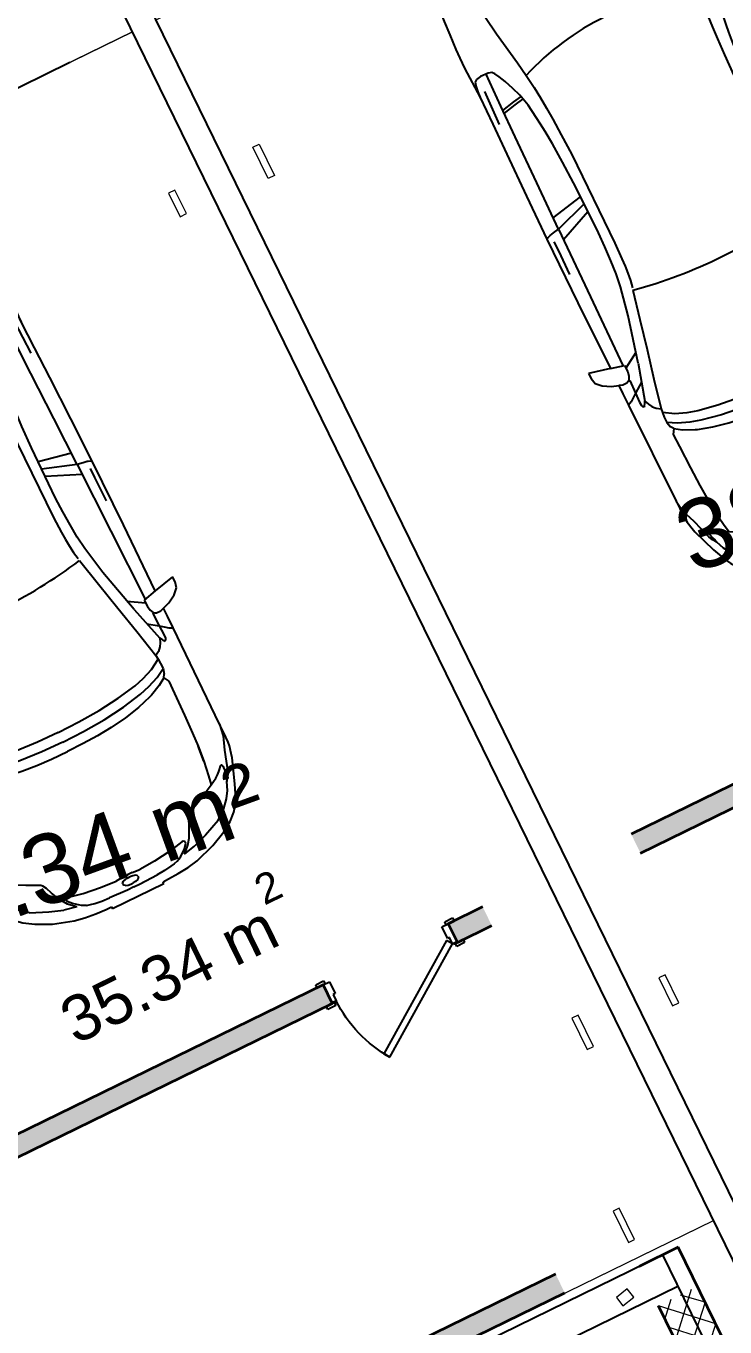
# Model space of a CAD drawing. Header units: metres. Extents: x 7511783 to 7512372, y 4692307 to 4692611.
# Drawn here: x 7511814.33 to 7511818.34, y 4692511.36 to 4692518.83 of the extents above; entities that cross this region are included whole.
import ezdxf
from ezdxf.enums import TextEntityAlignment as Align

# ---------------------------------------------------------------- set-up
doc = ezdxf.new("R2010")
doc.units = ezdxf.units.M
doc.linetypes.add('Long Dashed', pattern=[793.7499761581425, 476.2499928474427, -317.4999833106998])
doc.layers.get('0').update_dxf_attribs({"lineweight": 0})
for name, color, linetype, lineweight in [('A - Fill Zone_Pen_No__156', 165, 'Continuous', 0), ('A - Muret', 7, 'Continuous', 0), ('A - Muret_Pen_No__101', 252, 'Continuous', 0), ('A - Muret_Pen_No__102', 254, 'Continuous', 0), ('A - Muret_Pen_No__7', 7, 'Continuous', 0), ('A - Pllaka Themel', 7, 'Continuous', 0), ('A - Pllaka Themel_Pen_No__42', 8, 'Continuous', 0), ('A - Rampa_Pen_No__42', 8, 'Continuous', 0), ('A - Shtyllat', 7, 'Continuous', 0), ('A - Shtyllat_Pen_No__1', 7, 'Continuous', 0), ('A -Polyline_Pen_No__42', 8, 'Continuous', 0), ('ARCHICAD Doors_Pen_No__42', 8, 'Continuous', 0), ('garazhat-netw', 1, 'Continuous', 0), ('Interior - Furniture _Pen_No__42', 8, 'Continuous', 0)]:
    doc.layers.add(name, color=color, linetype=linetype, lineweight=lineweight)
doc.styles.add('GENERATED_STYLE_1', font='arial.ttf')
doc.styles.add('GENERATED_STYLE_2', font='arialbd.ttf')
doc.styles.get("Standard").update_dxf_attribs({"font": 'arial.ttf'})
pattern_1 = [(44.99999999999998, (0, 0), (-68.94290863686237, 68.94290863686243), []), (135.0000000000001, (0, 0), (68.94290863686219, 68.94290863686261), [])]

# ---------------------------------------------------------------- blocks, each defined once
blk = doc.blocks.new('Slab_1', base_point=(-1850.000000000003, -20500.83600967443))
at = {"layer": 'A - Pllaka Themel_Pen_No__42', "color": 8, "linetype": 'Continuous', "lineweight": 25, "flags": 128}
blk.add_lwpolyline([(-1850.000000000003, -20500.83600967443), (27400.0000000007, -20500.83534970144), (27400.0000000007, 1500), (-1000, 1500), (-999.9999999999992, -8550.830745419275), (-1850.000000000002, -8550.830745419275)], close=True, dxfattribs=at)
blk = doc.blocks.new('Slab_2', base_point=(27550, -20500.83535421407))
at = {"layer": 'A - Pllaka Themel_Pen_No__42', "color": 8, "linetype": 'Continuous', "lineweight": 25, "flags": 128}
blk.add_lwpolyline([(27550, -20500.83535421407), (52100, -20500.83535421407), (52100, 1500), (27550, 1500)], close=True, dxfattribs=at)
blk = doc.blocks.new('Wall_4', base_point=(27550, -16800.83534970144))
at = {"layer": 'A - Muret_Pen_No__102', "linetype": 'Continuous', "lineweight": 0}
blk.add_hatch(color=254, dxfattribs=at).paths.add_polyline_path([(27950.0000290573, -16800.83525542941), (27950.0000290573, -16920.83534970144), (31580.00002665214, -16920.83534970144), (31580.00002665214, -16800.83540369611)])
at = {"layer": 'A - Muret_Pen_No__7', "color": 7, "linetype": 'Continuous', "lineweight": 35, "flags": 128}
for points in [[(31579.99994188542, -16800.83534970144), (27950.0000290573, -16800.83534970144)], [(27950.0000290573, -16920.83534970144), (31579.99994188542, -16920.83534970144)]]:
    blk.add_lwpolyline(points, dxfattribs=at)
blk = doc.blocks.new('Door 22')
at = {"layer": 'ARCHICAD Doors_Pen_No__42', "color": 8, "linetype": 'Continuous', "lineweight": 25}
for p, q in [((-260.3921784050518, 393.9747868736185), (-237.4491209510099, 426.7408686451782)), ((349.0569425459581, -32.76608177155968), (-260.3921784050518, 393.9747868736185)), ((-237.4491209510099, 426.7408686451782), (371.9999999999999, 0)), ((-387, 23.99999999999998), (-437, 23.99999999999998)), ((-437, 23.99999999999998), (-437, 4.99999999999999)), ((-437, 4.99999999999999), (-387, 4.99999999999999)), ((-400, 4.99999999999999), (-437, 4.99999999999999)), ((-400, 4.99999999999999), (-437, 4.99999999999999)), ((-375, 4.99999999999999), (-400, 4.99999999999999)), ((-400, 4.99999999999999), (-400, 0)), ((-400, 0), (-400, 4.99999999999999)), ((-400, 0), (-400, 4.99999999999999)), ((-400, 0), (-375, 0)), ((-372.0000000000001, 0), (-400, 0)), ((-400, 0), (-400, -115)), ((-400, -115), (-400, 0)), ((-400, -115), (-400, 0)), ((-387, 4.99999999999999), (-387, 23.99999999999998)), ((-375, 0), (-375, 4.99999999999999)), ((-372.0000000000001, -40), (-372.0000000000001, 0)), ((371.9999999999999, 0), (349.0569425459581, -32.76608177155968)), ((400, 0), (372.0000000000001, 0)), ((372.0000000000001, 0), (372.0000000000001, -40)), ((400, 4.99999999999999), (375, 4.99999999999999)), ((375, 4.99999999999999), (375, 0)), ((375, 0), (400, 0)), ((437, 23.99999999999998), (387, 23.99999999999998)), ((387, 23.99999999999998), (387, 4.99999999999999)), ((387, 4.99999999999999), (437, 4.99999999999999)), ((400, 0), (400, 4.99999999999999)), ((400, 0), (400, 4.99999999999999)), ((400, 0), (400, 4.99999999999999)), ((400, 4.99999999999999), (437, 4.99999999999999)), ((400, 4.99999999999999), (437, 4.99999999999999)), ((400, -115), (400, 0)), ((400, -115), (400, 0)), ((400, -115), (400, 0)), ((437, 4.99999999999999), (437, 23.99999999999998)), ((-360, -40), (-372.0000000000001, -40)), ((-360, -115), (-360, -40)), ((372.0000000000001, -40), (360, -40)), ((360, -40), (360, -115)), ((-387, -115), (-437, -115)), ((-437, -115), (-437, -134)), ((-400, -115), (-437, -115)), ((-400, -115), (-437, -115)), ((-437, -134), (-387, -134)), ((-400, -115), (-360, -115)), ((-387, -134), (-387, -115)), ((360, -115), (400, -115)), ((437, -115), (387, -115)), ((387, -115), (387, -134)), ((387, -134), (437, -134)), ((400, -115), (437, -115)), ((400, -115), (437, -115)), ((437, -134), (437, -115))]:
    blk.add_line(p, q, dxfattribs=at)
blk.add_arc((371.9999999999999, 0), 744, 145, 180, dxfattribs=at)
blk = doc.blocks.new('Wall_12', base_point=(18900.00004897138, -16800.83534970144))
at = {"layer": 'A - Muret_Pen_No__102', "linetype": 'Continuous', "lineweight": 0}
for points in [[(18900.00004897138, -16920.83534970144), (21608.11827389466, -16920.83534970144), (21608.11827389466, -16800.83538127995), (18900.00004897138, -16800.83538127995)], [(22408.11823920512, -16800.83538127995), (22408.11823920512, -16920.83534970144), (25979.99997934465, -16920.83534970144), (25979.99997934465, -16800.83538127995)], [(26780.0000192115, -16800.83540407117), (26780.0000192115, -16920.83534970144), (27000, -16920.83534970144), (27000, -16800.83540407117)]]:
    blk.add_hatch(color=254, dxfattribs=at).paths.add_polyline_path(points)
at = {"layer": 'A - Muret_Pen_No__7', "color": 7, "linetype": 'Continuous', "lineweight": 35}
for p, q in [((21608.1182560424, -16800.83534970144), (21571.1182560424, -16800.83534970144)), ((21608.1182560424, -16800.83534970144), (21608.1182560424, -16915.83534970144)), ((22408.11825604239, -16800.83534970144), (22445.1182560424, -16800.83534970144)), ((22408.11825604239, -16800.83534970144), (22408.11825604239, -16915.83534970144)), ((25980, -16800.83534970144), (25943, -16800.83534970144)), ((25980, -16800.83534970144), (25980, -16915.83534970144)), ((26780, -16800.83534970144), (26817, -16800.83534970144)), ((26780, -16800.83534970144), (26780, -16915.83534970144)), ((21608.1182560424, -16920.83534970144), (21571.1182560424, -16920.83534970144)), ((21608.1182560424, -16915.83534970144), (21608.1182560424, -16920.83534970144)), ((22408.11825604239, -16915.83534970144), (22408.11825604239, -16920.83534970144)), ((22408.11825604239, -16920.83534970144), (22445.1182560424, -16920.83534970144)), ((25980, -16920.83534970144), (25943, -16920.83534970144)), ((25980, -16915.83534970144), (25980, -16920.83534970144)), ((26780, -16915.83534970144), (26780, -16920.83534970144)), ((26780, -16920.83534970144), (26817, -16920.83534970144))]:
    blk.add_line(p, q, dxfattribs=at)
at = {"layer": 'A - Muret_Pen_No__7', "color": 7, "linetype": 'Continuous', "lineweight": 35, "flags": 128}
for points in [[(21608.11828236605, -16800.83534970144), (18900.00004897138, -16800.83534970144)], [(25979.99997934465, -16800.83534970144), (22408.11820153338, -16800.83534970144)], [(27000, -16800.83534970144), (26780.00001921149, -16800.83534970144)], [(18900.00004897138, -16920.83534970144), (21608.11828236605, -16920.83534970144)], [(22408.11820153338, -16920.83534970144), (22690, -16920.83534970144)], [(22810, -16920.83534970144), (25979.99997934465, -16920.83534970144)], [(26780.0000192115, -16920.83534970144), (27000, -16920.83534970144)]]:
    blk.add_lwpolyline(points, dxfattribs=at)
at = {"layer": 'ARCHICAD Doors_Pen_No__42', "color": 8, "linetype": 'Continuous', "lineweight": 25, "xscale": -1, "zscale": 1000, "rotation": 180}
for p in [(22008.1182560424, -16915.83534970144), (26380, -16915.83534970144)]:
    blk.add_blockref('Door 22', p, dxfattribs=at)
blk = doc.blocks.new('Wall_18', base_point=(16950, -19000.83965125988))
at = {"layer": 'A - Muret_Pen_No__102', "linetype": 'Continuous', "lineweight": 0}
blk.add_hatch(color=254, dxfattribs=at).paths.add_polyline_path([(23149.99996500959, -19000.83679188819), (26449.99999550947, -19000.83523471535), (26449.99999550947, -18880.8356737328), (23149.99996500959, -18880.83708934447)])
at = {"layer": 'A - Muret_Pen_No__7', "color": 7, "linetype": 'Continuous', "lineweight": 35, "flags": 128}
for points in [[(26449.99999550948, -18880.8357407522), (23150.00004895188, -18880.83709913905)], [(23149.9999426305, -19000.83709913911), (26450.0000000002, -19000.83574075221)]]:
    blk.add_lwpolyline(points, dxfattribs=at)
blk = doc.blocks.new('Wall_33', base_point=(27149.99549916007, -24950.64074474684))
at = {"layer": 'A - Muret_Pen_No__101', "linetype": 'Continuous', "lineweight": 13}
h = blk.add_hatch(dxfattribs=at)
h.set_pattern_fill('CONCRETE_BLOCK', color=252, style=0, pattern_type=2)
h.set_pattern_definition(pattern_1)
h.paths.add_polyline_path([(26899.99581397649, -24700.63728633086), (27149.9957809956, -24700.64073833176), (27150.00108528967, -19050.40592252639), (26900.00103407541, -19050.40566994095), (26900.00103407541, -19050.45601863696), (27149.99898041107, -19050.45947063786), (27149.99552841018, -19300.45943765698), (26900.00078148998, -19300.45598565608)])
h = blk.add_hatch(dxfattribs=at)
h.set_pattern_fill('CONCRETE_BLOCK', color=252, style=0, pattern_type=2)
h.set_pattern_definition(pattern_1)
h.paths.add_polyline_path([(26899.99551334998, -24950.64048098553), (27149.99551976507, -24950.64074474685), (26899.99551334998, -24950.63731584977)])
at = {"layer": 'A - Muret_Pen_No__7', "color": 7, "linetype": 'Continuous', "lineweight": 35, "flags": 128}
for points in [[(27150.00104184993, -19050.40590479135), (26900.00104185004, -19050.40566994095)], [(27149.99573401045, -24700.64074828263), (27150.00104184993, -19050.40590479135)], [(26900.00080695233, -19300.45604481404), (26899.99573401366, -24700.63722151421)], [(26899.99549916018, -24950.64050989646), (27149.99549916007, -24950.64074474684)]]:
    blk.add_lwpolyline(points, dxfattribs=at)
blk = doc.blocks.new('Column_20', base_point=(2720.000000000001, 13759.91603487401))
at = {"layer": 'A - Shtyllat_Pen_No__1', "color": 7, "linetype": 'Continuous', "lineweight": 13, "flags": 128}
blk.add_lwpolyline([(2700.000000000001, 13659.91603487401), (2740.000000000001, 13659.91603487401), (2740.000000000001, 13859.91603487401), (2700.000000000001, 13859.91603487401)], close=True, dxfattribs=at)
blk = doc.blocks.new('Column_21', base_point=(2720.000000000001, 14480))
at = {"layer": 'A - Shtyllat_Pen_No__1', "color": 7, "linetype": 'Continuous', "lineweight": 13, "flags": 128}
blk.add_lwpolyline([(2700.000000000001, 14380), (2740.000000000001, 14380), (2740.000000000001, 14580), (2700.000000000001, 14580)], close=True, dxfattribs=at)
blk = doc.blocks.new('Column_22', base_point=(1682.500000000002, 14455))
at = {"layer": 'A - Shtyllat_Pen_No__1', "color": 7, "linetype": 'Continuous', "lineweight": 13, "flags": 128}
blk.add_lwpolyline([(1662.500000000002, 14380), (1702.500000000001, 14380), (1702.500000000001, 14530), (1662.500000000002, 14530)], close=True, dxfattribs=at)
blk = doc.blocks.new('Column_27', base_point=(2775.000000000002, 13229.91646502986))
at = {"layer": 'A - Shtyllat_Pen_No__1', "color": 7, "linetype": 'Continuous', "lineweight": 13, "flags": 128}
blk.add_lwpolyline([(2795.000000000002, 13319.91646502985), (2755.000000000002, 13319.91646502985), (2755.000000000002, 13139.91646502985), (2795.000000000002, 13139.91646502985)], close=True, dxfattribs=at)
blk = doc.blocks.new('Column_29', base_point=(2775.000000000002, 13759.91603487401))
at = {"layer": 'A - Shtyllat_Pen_No__1', "color": 7, "linetype": 'Continuous', "lineweight": 13, "flags": 128}
blk.add_lwpolyline([(2795.000000000002, 13659.91603487401), (2755.000000000002, 13659.91603487401), (2755.000000000002, 13859.91603487401), (2795.000000000002, 13859.91603487401)], close=True, dxfattribs=at)
blk = doc.blocks.new('Column_68', base_point=(7281.073338374333, 13081.56051221463))
at = {"layer": 'A - Shtyllat_Pen_No__1', "color": 7, "linetype": 'Continuous', "lineweight": 13, "flags": 128}
blk.add_lwpolyline([(7326.671118638064, 13061.04606766888), (7313.534583612092, 13119.590336795), (7235.4755581106, 13102.07495676037), (7248.612093136573, 13043.53068763425)], close=True, dxfattribs=at)
blk = doc.blocks.new('Car 05 22')
at = {"layer": 'Interior - Furniture _Pen_No__42', "color": 8, "linetype": 'Continuous', "lineweight": 25}
for p, q in [((1961.117547741, 983.221158223), (1928.938242309, 983.221158223)), ((1928.938242309, 983.221158223), (1957.843908175, 858.0544967500001)), ((1996.903176747, 974.9060932165999), (1961.117547741, 983.221158223)), ((2026.89661068, 945.007687052), (1996.903176747, 974.9060932165999)), ((2054.5732194, 897.577022836), (2026.89661068, 945.007687052)), ((2067.91700908, 857.6794056350001), (2054.5732194, 897.577022836)), ((-372.3345973750002, 830.229933465), (-483.1389679684001, 817.2581826864)), ((-251.752794228, 841.043733947), (-372.3345973750002, 830.229933465)), ((-168.2198443133, 844.6061713611999), (-251.752794228, 841.043733947)), ((-78.35772569479998, 850.6357850930001), (-168.2198443133, 844.6061713611999)), ((-24.036324899, 852.2918850640001), (-78.35772569479998, 850.6357850930001)), ((40.3182760438, 852.3336850629998), (-24.036324899, 852.2918850640001)), ((230.8030912739, 845.5192631063), (40.3182760438, 852.3336850629998)), ((129.0398444, 820.4687779309999), (138.886242882, 832.3883788069998)), ((138.886242882, 832.3883788069998), (165.168377873, 840.275885275)), ((165.168377873, 840.275885275), (194.733578306, 844.324685204)), ((194.733578306, 844.324685204), (230.803091274, 845.519263106)), ((400.0158099590001, 847.596806379), (230.8030912739, 845.5192631063)), ((590.7241636140001, 851.6786068920001), (400.0158099590001, 847.596806379)), ((856.5325990199999, 856.169707455), (590.7241636140001, 851.6786068920001)), ((1129.8609284, 858.5331077519999), (856.5325990199999, 856.169707455)), ((1119.51383092, 833.2672045809999), (1115.14443198, 808.948201529)), ((1120.16623076, 836.3248049650001), (1119.51383092, 833.2672045809999)), ((1120.69723063, 838.160005195), (1120.16623076, 836.3248049650001)), ((1129.8609284, 858.5331077519999), (1120.69723063, 838.160005195)), ((1536.1071561, 860.3802508980001), (1129.8609284, 858.5331077519999)), ((1162.63563846, 830.4777734580001), (1220.13025657, 829.0713745190002)), ((1220.13025657, 829.0713745190002), (1369.65750367, 831.489072695)), ((1957.843908175, 858.0544967500001), (1536.1071561, 860.3802508980001)), ((1957.84390817, 858.0544967500001), (1977.22141076, 777.427813481)), ((2119.91703998, 857.4374531180001), (2067.91700908, 857.6794056350001)), ((2075.28112592, 835.6608695470001), (2067.91700908, 857.6794056350001)), ((2075.2191259, 809.3983893609999), (2075.28112592, 835.6608695470001)), ((2193.165590015, 856.4504063259001), (2119.91703998, 857.4374531180001)), ((2166.81146925, 813.814537484), (2182.27381684, 834.081841238)), ((2182.27381684, 834.081841238), (2193.16559002, 856.4504063260001)), ((2808.01466132, 852.5547640039999), (2193.165590015, 856.4504063259001)), ((2855.711363900001, 852.6327640009998), (2808.01466132, 852.5547640039999)), ((2808.01466132, 852.5547640039999), (2876.86636504, 843.317264394)), ((2891.44016583, 852.5287640049999), (2855.711363900001, 852.6327640009998)), ((2876.86636504, 843.317264394), (2954.16376923, 813.731165643)), ((2922.51356751, 852.034364026), (2891.44016583, 852.5287640049999)), ((2904.11849592, 832.8863289209997), (2905.06820589, 832.8379901159999)), ((2945.17226874, 849.4061641369999), (2922.51356751, 852.034364026)), ((2989.61447115, 839.6482645490003), (2945.17226874, 849.4061641369999)), ((3013.55027244, 833.064864827), (2989.61447115, 839.6482645490003)), ((3154.26138006, 782.5577669589998), (3013.55027244, 833.064864827)), ((-706.3378894982, 775.7872218095), (-757.6903274910002, 747.022066986)), ((-585.227090103, 801.027979058), (-706.3378894982, 775.7872218095)), ((-664.8727541800001, 760.961322365), (-701.0941271610001, 743.2591195180001)), ((-626.571782751, 772.4860242179999), (-664.8727541800001, 760.961322365)), ((-594.8871138119998, 778.4895580349998), (-626.571782751, 772.4860242179999)), ((-483.1389679684001, 817.2581826864), (-585.227090103, 801.027979058)), ((124.560977278, 791.3967861309999), (129.0398444, 820.4687779309999)), ((125.693926866, 743.8968737240001), (124.560977278, 791.3967861309999)), ((327.3887276080001, 761.920895626), (125.394377448, 756.455747737)), ((210.873013229, 809.2317387879999), (418.0703055720001, 816.1926024380003)), ((521.9507803269998, 764.6728959719999), (327.3887276080001, 761.920895626)), ((355.2943663540001, 762.315609428), (339.1227247570001, 683.1192857359999)), ((373.4006373970002, 762.5717151969999), (357.2289958010001, 683.375391506)), ((813.627009446, 769.327996556), (521.9507803269998, 764.6728959719999)), ((1108.59023357, 773.98329714), (813.627009446, 769.327996556)), ((1036.25651944, 772.8416796290002), (996.5002997029998, 578.7916468290002)), ((1041.96657906, 578.0240872360001), (1107.56627095, 773.967136299)), ((1173.32542975, 774.895061201), (1090.33970038, 577.89253068)), ((1115.14443198, 808.948201529), (1108.59023357, 773.98329714)), ((1108.59023357, 773.98329714), (1537.61805657, 780.025947399)), ((1537.61805657, 780.025611521), (1974.99295641, 786.0764425990001)), ((1939.15395607, 686.22492547), (1995.917261, 777.427813481)), ((1977.22141076, 777.427813481), (2019.59119012, 777.427813481)), ((2000.39650233, 701.591770694), (2213.53100788, 762.9814866290001)), ((2019.59119012, 777.427813481), (2044.48611622, 783.069509224)), ((2044.48611622, 783.069509224), (2063.35562216, 792.2740022800001)), ((2063.35562216, 792.2740022800001), (2070.42572439, 799.8521965630001)), ((2068.68333559, 787.696981005), (2065.39356605, 794.4584027669999)), ((2068.68333559, 787.696981005), (2148.02030692, 790.4828861469999)), ((2070.42572439, 799.8521965630001), (2075.2191259, 809.3983893609999)), ((2106.51930118, 732.1586113790001), (2148.02030692, 790.4828861469999)), ((2148.02030692, 790.4828861469999), (2166.81146925, 813.814537484)), ((2148.02030692, 790.4828861469999), (2205.61920777, 792.204186117)), ((2205.61920777, 792.204186117), (2227.21980808, 791.0038861380001)), ((2226.59190807, 769.8777067159999), (2213.53100788, 762.9814866290001)), ((2213.53100788, 762.9814866290001), (2238.34670825, 752.240186817)), ((2234.36910819, 773.9630864369999), (2226.59190807, 769.8828865080001)), ((2227.21980808, 791.0038861380001), (2232.61990816, 790.029986155)), ((2232.61990816, 790.029986155), (2237.93539134, 787.2871225249999)), ((2238.46067648, 776.864360243), (2234.36910819, 773.9630864369999)), ((2240.81890828, 784.03918626), (2237.93539134, 787.2871225249999)), ((2238.34670825, 752.240186817), (2258.53170854, 739.717487037)), ((2238.46067648, 776.864360243), (2240.85090828, 780.5209863219999)), ((2240.85090828, 780.5209863219999), (2240.81890828, 784.03918626)), ((2954.16376923, 813.731165643), (3075.78877375, 774.6896785450001)), ((3022.47491973, 758.305686711), (3023.66221975, 762.4851866380001)), ((3024.49924208, 753.7186598590001), (3022.47491973, 758.305686711)), ((3023.66221975, 762.4851866380001), (3034.64521991, 765.0503865930001)), ((3037.91041996, 743.452886971), (3024.49924208, 753.7186598590001)), ((3034.64521991, 765.0503865930001), (3046.93432009, 763.817386614)), ((3046.93432009, 763.817386614), (3060.9451203, 762.9292866300001)), ((3060.9451203, 762.9292866300001), (3089.85712072, 757.3861867269998)), ((3100.48402088, 763.1120866269999), (3075.78877375, 774.6896785450001)), ((3089.85712072, 757.3861867269998), (3108.43932099, 751.4304868319999)), ((3114.13862108, 753.3111867989999), (3100.48402088, 763.1120866269999)), ((3108.43932099, 751.4304868319999), (3122.8656212, 746.4359869189999)), ((3122.8656212, 746.4359869189999), (3114.13862108, 753.3111867989999)), ((3235.883818752, 747.6101556219), (3154.26138006, 782.5577669589998)), ((3269.07948628, 728.3294692490001), (3235.883818752, 747.6101556219)), ((-784.8200333720001, 721.8124613509999), (-815.0478655078, 667.7598955197002)), ((-757.6903274910002, 747.022066986), (-784.8200333720001, 721.8124613509999)), ((-729.425104913, 716.3992494200002), (-750.577082573, 669.7773949330001)), ((-701.0941271610001, 743.2591195180001), (-729.425104913, 716.3992494200002)), ((132.429139117, 722.8048827370001), (125.693926866, 743.8968737240001)), ((146.670770152, 710.6062742990001), (132.429139117, 722.8048827370001)), ((171.252864179, 696.6287725440001), (146.670770152, 710.6062742990001)), ((212.566754139, 676.5412700230002), (171.252864179, 696.6287725440001)), ((266.3151410770001, 654.566867265), (212.566754139, 676.5412700230002)), ((339.1227247570001, 683.1192857359999), (329.5580559370001, 633.8673348859999)), ((357.2289958010001, 683.375391506), (346.76505809, 629.492778784)), ((2000.39650233, 701.591770694), (1730.35620914, 633.8338533080002)), ((2122.045506540001, 659.9572884350001), (2293.79610906, 697.6509877739999)), ((2258.53170854, 739.717487037), (2269.0398087, 731.086787188)), ((2269.0398087, 731.086787188), (2278.83550884, 721.965087348)), ((2278.83550884, 721.965087348), (2293.79610906, 697.6509877739999)), ((2293.79610906, 697.6509877739999), (2317.1870094, 700.7385877199999)), ((2293.79610906, 697.6386630720001), (2293.79610906, 697.6509877739999)), ((2317.1870094, 700.7385877199999), (2345.74280982, 702.7498876850001)), ((2355.134199750001, 639.912801441), (2317.1870094, 700.7385877199999)), ((2345.74280982, 702.7498876850001), (2378.929310310001, 702.0184876970001)), ((2410.10490185, 649.1086815510001), (2378.929310310001, 702.0184876970001)), ((2378.929310310001, 702.0184876970001), (2410.57231077, 694.2028878339999)), ((2410.57231077, 694.2028878339999), (2410.58631694, 694.1782473540001)), ((2428.73881104, 681.7061880529999), (2410.57231077, 694.2028878339999)), ((2428.73881104, 681.7061880529999), (2457.25830016, 700.035535323)), ((2428.77597173, 681.700745325), (2428.73881104, 681.7061880529999)), ((2428.77597173, 681.700745325), (2456.66545813, 639.8418234830003)), ((2457.25830016, 700.035535323), (2535.4819126, 697.9905877680001)), ((2535.422612600001, 697.9916562040003), (2673.21491462, 695.5089878119999)), ((2535.46586986, 697.9894090810001), (2535.4819126, 697.988971943)), ((2673.21491462, 695.5089878119999), (2787.200816290001, 691.4809878819998)), ((2787.200816290001, 691.4809878819998), (2868.415817480001, 687.223087957)), ((2868.395882330001, 687.22488671), (2959.72331881, 678.984388101)), ((2959.72331881, 678.984388101), (2868.415817480001, 687.1969879569999)), ((2959.72331881, 678.984388101), (3047.2313201, 666.2002883250001)), ((3050.61522015, 730.6688871950001), (3037.91041996, 743.452886971)), ((3064.50712035, 714.6457874760001), (3050.61522015, 730.6688871950001)), ((3076.97452053, 697.807687771), (3064.50712035, 714.6457874760001)), ((3100.00912087, 656.556188494), (3076.97452053, 697.807687771)), ((3170.0706946, 726.5554905960001), (3122.8656212, 746.4359869189999)), ((3211.69204952, 701.0151137130001), (3170.0706946, 726.5554905960001)), ((3254.25934432, 663.1775183300001), (3211.69204952, 701.0151137130001)), ((3298.56678787, 705.6390702070001), (3269.07948628, 728.3294692490001)), ((3337.33388997, 663.3806719909999), (3298.56678787, 705.6390702070001)), ((-815.0478655078, 667.7598955197002), (-855.0523550635, 511.0116477078998)), ((-768.2719792499998, 602.2788720830002), (-782.764796709, 510.0106247469999)), ((-768.2719792499998, 602.2788720830002), (-750.577082573, 669.7773949330001)), ((-764.3441764490001, 617.261773195), (-665.728145997, 623.9546285630003)), ((-665.728145997, 623.9546285630003), (-500.877431885, 634.180288886)), ((-500.877431885, 634.180288886), (-383.0238853850001, 641.9613403830001)), ((-383.0238853850001, 641.9613403830001), (-274.220886173, 631.318400078)), ((-274.220886173, 631.318400078), (-56.404854203, 600.536895199)), ((-56.404854203, 600.536895199), (145.941775497, 566.5900898169999)), ((319.4903281550001, 636.426864989), (266.3151410770001, 654.566867265)), ((392.7088835140001, 617.8124267930001), (319.4903281550001, 636.426864989)), ((474.8166917820001, 607.1053878569999), (392.7088835140001, 617.8124267930001)), ((521.3449804749999, 601.6186871690002), (474.8166917820001, 607.1053878569999)), ((569.9935686519999, 596.8381865689998), (521.3449804749999, 601.6186871690002)), ((1562.00595611, 600.596478384), (1483.8761315, 590.1361862749999)), ((1730.35620914, 633.8338533080002), (1562.00595611, 600.596478384)), ((1779.61280153, 581.7538898049997), (1952.84760406, 621.338789111)), ((1952.84760406, 621.338789111), (2122.045506540001, 659.9572884350001)), ((2379.77420337, 575.387091212), (2355.13301598, 639.9159014410001)), ((2436.02871163, 583.2244924540001), (2410.10490185, 649.1086815510001)), ((2456.66545813, 639.8418234830003), (2487.236391870001, 574.2621729599999)), ((3047.20992906, 666.2041971140001), (3100.00912087, 656.556188494)), ((3152.92075342, 553.873393456), (3100.00912087, 656.556188494)), ((3301.867263790001, 602.80900872), (3254.25934432, 663.1775183300001)), ((3301.867263790001, 602.80900872), (3346.015513130001, 501.4217980699999)), ((3374.49419199, 603.583974516), (3337.33388997, 663.3806719909999)), ((3418.40079436, 512.7439783509999), (3374.49419199, 603.583974516)), ((145.941775497, 566.5900898169999), (233.261172115, 552.312592089)), ((233.261172115, 552.312592089), (315.3092800730001, 541.359190513)), ((315.2936019620001, 541.3606176840001), (384.2945810830001, 535.0794906230001)), ((384.2815104790001, 535.080362318), (454.174320738, 530.4191213629999)), ((454.170282107, 530.4193907049998), (526.242583163, 526.2868907769997)), ((526.2331313149998, 526.2873073839999), (627.7018846490002, 521.814890855)), ((652.59274858, 590.9845858339997), (569.9935686519999, 596.8381865689998)), ((772.8388193580001, 584.9903850819998), (652.59274858, 590.9845858339997)), ((907.2666866909999, 580.298084493), (772.8388193580001, 584.9903850819998)), ((1041.96657906, 578.0240872360001), (907.2666866909999, 580.298084493)), ((1227.79815085, 577.5186957939999), (1041.96657906, 578.0240872360001)), ((1316.09897866, 580.475793563), (1227.79815085, 577.5186957939999)), ((1403.02450604, 584.4121905939998), (1316.09897866, 580.475793563)), ((1483.8761315, 590.1361862749999), (1403.02450604, 584.4121905939998)), ((1420.49066257, 521.652523245), (1466.64156934, 524.030772681)), ((1466.62639694, 524.0299908169999), (1510.87647584, 527.594696836)), ((1510.85529759, 527.5929907539999), (1554.25309822, 533.0576906580001)), ((1554.25309822, 533.0576906580001), (1596.82961355, 540.969674969)), ((1597.28918852, 541.1774857889999), (1596.65116701, 540.8889849259999)), ((1610.72419049, 544.0665862469999), (1779.61280153, 581.7538898049997)), ((2397.334105950001, 514.2584815219999), (2379.77250853, 575.3929912130001)), ((2453.63941421, 521.616582688), (2436.02871163, 583.2244924540001)), ((2487.236391870001, 574.2621729599999), (2491.79934275, 562.0052962960001)), ((2491.79994982, 562.0052962960001), (2517.90263133, 477.034766618)), ((3189.62073735, 475.569766106), (3152.92075342, 553.873393456)), ((-855.0523550635, 511.0116477078998), (-874.6778528530002, 344.9579771100001)), ((-782.7621654889999, 510.027376359), (-794.5333543099999, 390.6265818930001)), ((627.698546207, 521.8149872519999), (756.75876515, 518.0884218199999)), ((756.75876515, 518.0884218199999), (1322.62824821, 518.052230308)), ((1322.62824821, 518.052230308), (1420.49779626, 521.652890858)), ((2419.31580918, 395.7362626700001), (2397.33316008, 514.2635815229997)), ((2477.61661773, 401.0764635800001), (2453.63941421, 521.616582688)), ((2517.90263133, 477.034766618), (2537.54372273, 384.0810341510001)), ((3199.39883308, 466.7584630290001), (3189.62073735, 475.569766106)), ((3220.69886845, 454.388540188), (3199.39883308, 466.7584630290001)), ((3256.10680826, 439.2417534179999), (3220.67662376, 454.4014587129999)), ((3346.015513130001, 501.4217980699999), (3374.297465860001, 419.557472908)), ((3457.47689648, 393.0984834030001), (3418.40079436, 512.7439783509999)), ((-794.5333543099999, 390.6265818930001), (-802.4328468090001, 258.715288008)), ((2433.73206705, 266.091642182), (2419.31580918, 395.7362626700001)), ((2493.88922012, 269.050242651), (2477.61661773, 401.0764635800001)), ((2537.54372273, 384.0810341510001), (2551.45611664, 285.6281997640001)), ((3288.390194130001, 425.101248479), (3256.10680826, 439.2417534179999)), ((3319.36158057, 408.41284265), (3288.390194130001, 425.101248479)), ((3353.46269085, 384.2512837760001), (3319.36158057, 408.41284265)), ((3324.654278260001, 377.297531782), (3321.23357975, 370.497229407)), ((3328.30797666, 379.591332583), (3324.654278260001, 377.297531782)), ((3338.468372210001, 379.4523325350001), (3328.30797666, 379.591332583)), ((3363.640761200001, 357.811724976), (3338.468372210001, 379.4523325350001)), ((3377.182392130001, 359.9734848010001), (3353.46269085, 384.2512837760001)), ((3391.09039087, 344.247647689), (3374.297465860001, 419.557472908)), ((3468.34279707, 330.9338860280001), (3457.47689648, 393.0984834030001)), ((-874.6778528530002, 344.9579771100001), (-882.944054645, 194.680643518)), ((3321.23357975, 370.497229407), (3320.99727986, 362.132926485)), ((3320.99727986, 362.132926485), (3338.31527228, 276.8564967000001)), ((3396.66521323, 315.8049103040001), (3363.640761200001, 357.811724976)), ((3391.09039087, 344.247647689), (3377.182392130001, 359.9734848010001)), ((3408.0703938, 289.3779877820001), (3396.66521323, 315.8049103040001)), ((3474.4914974, 263.721088865), (3468.34279707, 330.9338860280001)), ((-802.4328468090001, 258.715288008), (-806.8131426489999, 124.936494209)), ((2441.61713002, 131.955220918), (2433.73181129, 266.093942182)), ((2503.10292147, 133.173421111), (2493.88922012, 269.050242651)), ((2551.45611664, 285.6281997640001), (2559.71041303, 193.693567653)), ((3338.31527228, 276.8564967000001), (3351.882966340001, 172.661960307)), ((3408.0703938, 289.3779877820001), (3413.77629411, 267.259988716)), ((3413.77548775, 267.2641933500001), (3418.45445829, 242.866384828)), ((3418.452194370001, 242.878189745), (3424.044894670001, 200.723791525)), ((3478.33319761, 199.917191559), (3474.4914974, 263.721088865)), ((-882.944054645, 194.680643518), (-885.3767076889999, 0)), ((2559.71041303, 193.693567653), (2564.38081099, 101.185635342)), ((3351.882966340001, 172.661960307), (3358.343763510001, 75.87012649980001)), ((3424.044894670001, 200.723791525), (3427.72848251, 152.023715234)), ((3432.36383112, 39.98011396419999), (3427.72848251, 152.023715234)), ((3479.35651311, 164.9481933352), (3478.33319761, 199.917191559)), ((3489.519598210001, 164.9481933352), (3479.35651311, 164.9481933352)), ((3489.519598210001, -164.9481933352), (3489.519598210001, 164.9481933352)), ((-806.8131426489999, 124.936494209), (-808.0470753050001, 0)), ((2444.0197128, -0.0273000043277), (2441.61701245, 131.957220918)), ((2506.01959488, -3.86e-13), (2503.10292147, 133.173421111)), ((2564.38081099, 101.185635342), (2566.01761027, -0.00610000213065)), ((3353.95786543, 27.8932505984), (3358.343763510001, 75.87012649980001)), ((-885.3767076889999, 0), (-882.944054645, -194.680643518)), ((-806.8131426489999, -124.936494209), (-808.0470753050001, 1.477e-13)), ((2444.0197128, 0.0273000043271), (2441.61701245, -131.957220918)), ((2564.38081099, -101.185635342), (2566.01761027, 0.00610000212997)), ((3353.95786543, 27.8932505984), (3353.95786543, -0.7649002671629999)), ((3353.95786543, -27.8932505984), (3353.95786543, 0.7649002671619999)), ((3370.89075802, 11.74110410089999), (3370.32315827, -0.7649002671629999)), ((3370.89075802, -11.74110410089999), (3370.32315827, 0.7649002671619999)), ((3372.49235732, 23.6550082622), (3370.89075802, 11.74110410089999)), ((3376.267285060001, 38.99395092400001), (3372.49235732, 23.6550082622)), ((3381.98685317, 46.5714162664), (3376.267285060001, 38.99395092400001)), ((3386.21005132, 48.3522168884), (3381.98685317, 46.5714162664)), ((3386.21005132, 48.3522168884), (3394.28954778, 48.3522168884)), ((3398.51284593, 46.5714162664), (3394.28954778, 48.3522168884)), ((3404.23226311, 38.99375151340001), (3398.51284593, 46.5714162664)), ((3404.23226311, 38.99375151340001), (3408.00714178, 23.6550082622)), ((3408.00714178, 23.6550082622), (3409.766541010001, 8.055102813469999)), ((3409.766541010001, 8.055102813469999), (3409.766541010001, -4.961e-13)), ((3431.76949509, 57.3729975776), (3431.76949509, 56.7710829698)), ((3432.04453126, -0.0109000038072), (3432.36383112, 39.98011396419999)), ((3432.04453126, 0.0109000038063), (3432.36383112, -39.98011396419999)), ((2506.01959488, -2.78e-13), (2503.10292147, -133.173421111)), ((3353.95786543, -27.8932505984), (3358.343763510001, -75.87012649980001)), ((3372.49235732, -23.6550082622), (3370.89075802, -11.74110410089999)), ((3376.267285060001, -38.99395092400001), (3372.49235732, -23.6550082622)), ((3381.98685317, -46.5714162664), (3376.267285060001, -38.99395092400001)), ((3386.21005132, -48.3522168884), (3381.98685317, -46.5714162664)), ((3386.21005132, -48.3522168884), (3394.28954778, -48.3522168884)), ((3398.51284593, -46.5714162664), (3394.28954778, -48.3522168884)), ((3404.23226311, -38.99375151340001), (3398.51284593, -46.5714162664)), ((3404.23226311, -38.99375151340001), (3408.00714178, -23.6550082622)), ((3408.00714178, -23.6550082622), (3409.766541010001, -8.055102813469999)), ((3409.766541010001, -8.055102813469999), (3409.766541010001, -3.892e-13)), ((3432.36383112, -39.98011396419999), (3427.72848251, -152.023715234)), ((3431.76949509, -57.3729975776), (3431.76949509, -56.7710829698)), ((-802.4328468090001, -258.715288008), (-806.8131426489999, -124.936494209)), ((2441.61713002, -131.955220918), (2433.73181129, -266.093942182)), ((2503.10292147, -133.173421111), (2493.88922012, -269.050242651)), ((2559.71041303, -193.693567653), (2564.38081099, -101.185635342)), ((3351.882966340001, -172.661960307), (3358.343763510001, -75.87012649980001)), ((-882.944054645, -194.680643518), (-874.6778528530002, -344.9579771100001)), ((2551.45611664, -285.6281997640001), (2559.71041303, -193.693567653)), ((3338.31527228, -276.8564967000001), (3351.882966340001, -172.661960307)), ((3418.452194370001, -242.878189745), (3424.044894670001, -200.723791525)), ((3424.044894670001, -200.723791525), (3427.72848251, -152.023715234)), ((3474.4914974, -263.721088865), (3478.33319761, -199.917191559)), ((3478.33319761, -199.917191559), (3479.35651311, -164.9481933352)), ((3479.35651311, -164.9481933352), (3489.519598210001, -164.9481933352)), ((-794.5333543099999, -390.6265818930001), (-802.4328468090001, -258.715288008)), ((2433.73206705, -266.091642182), (2419.31580918, -395.7362626700001)), ((2493.88922012, -269.050242651), (2477.61661773, -401.0764635800001)), ((2537.54372273, -384.0810341510001), (2551.45611664, -285.6281997640001)), ((3320.99727986, -362.132926485), (3338.31527228, -276.8564967000001)), ((3408.0703938, -289.3779877820001), (3396.66521323, -315.8049103040001)), ((3408.0703938, -289.3779877820001), (3413.77629411, -267.259988716)), ((3413.77548775, -267.2641933500001), (3418.45445829, -242.866384828)), ((3468.34279707, -330.9338860280001), (3474.4914974, -263.721088865)), ((-874.6778528530002, -344.9579771100001), (-855.0523550635, -511.0116477078998)), ((3321.23357975, -370.497229407), (3320.99727986, -362.132926485)), ((3324.654278260001, -377.297531782), (3321.23357975, -370.497229407)), ((3363.640761200001, -357.811724976), (3338.468372210001, -379.4523325350001)), ((3377.182392130001, -359.9734848010001), (3353.46269085, -384.2512837760001)), ((3396.66521323, -315.8049103040001), (3363.640761200001, -357.811724976)), ((3391.09039087, -344.247647689), (3374.297465860001, -419.557472908)), ((3391.09039087, -344.247647689), (3377.182392130001, -359.9734848010001)), ((3457.47689648, -393.0984834030001), (3468.34279707, -330.9338860280001)), ((-782.7621654889999, -510.027376359), (-794.5333543099999, -390.6265818930001)), ((2419.31580918, -395.7362626700001), (2397.33316008, -514.2635815229997)), ((2477.61661773, -401.0764635800001), (2453.63941421, -521.616582688)), ((2517.90263133, -477.034766618), (2537.54372273, -384.0810341510001)), ((3256.10680826, -439.2417534179999), (3220.67662376, -454.4014587129999)), ((3288.390194130001, -425.101248479), (3256.10680826, -439.2417534179999)), ((3319.36158057, -408.41284265), (3288.390194130001, -425.101248479)), ((3353.46269085, -384.2512837760001), (3319.36158057, -408.41284265)), ((3328.30797666, -379.591332583), (3324.654278260001, -377.297531782)), ((3338.468372210001, -379.4523325350001), (3328.30797666, -379.591332583)), ((3346.015513130001, -501.4217980699999), (3374.297465860001, -419.557472908)), ((3418.40079436, -512.7439783509999), (3457.47689648, -393.0984834030001)), ((-855.0523550635, -511.0116477078998), (-815.0478655078, -667.7598955197002)), ((-768.2719792499998, -602.2788720830002), (-782.764796709, -510.0106247469999)), ((526.2331313149998, -526.2873073839999), (627.7018846490002, -521.814890855)), ((627.698546207, -521.8149872519999), (756.75876515, -518.0884218199999)), ((756.75876515, -518.0884218199999), (1322.62824821, -518.052230308)), ((1322.62824821, -518.052230308), (1420.49779626, -521.652890858)), ((1420.49066257, -521.652523245), (1466.64156934, -524.030772681)), ((2397.334105950001, -514.2584815219999), (2379.77250853, -575.3929912130001)), ((2453.63941421, -521.616582688), (2436.02871163, -583.2244924540001)), ((2491.79994982, -562.0052962960001), (2517.90263133, -477.034766618)), ((3189.62073735, -475.569766106), (3152.92075342, -553.873393456)), ((3199.39883308, -466.7584630290001), (3189.62073735, -475.569766106)), ((3220.69886845, -454.388540188), (3199.39883308, -466.7584630290001)), ((3301.867263790001, -602.80900872), (3346.015513130001, -501.4217980699999)), ((3374.49419199, -603.583974516), (3418.40079436, -512.7439783509999)), ((-56.404854203, -600.536895199), (145.941775497, -566.5900898169999)), ((145.941775497, -566.5900898169999), (233.261172115, -552.312592089)), ((233.261172115, -552.312592089), (315.3092800730001, -541.359190513)), ((315.2936019620001, -541.3606176840001), (384.2945810830001, -535.0794906230001)), ((384.2815104790001, -535.080362318), (454.174320738, -530.4191213629999)), ((454.170282107, -530.4193907049998), (526.242583163, -526.2868907769997)), ((569.9935686519999, -596.8381865689998), (521.3449804749999, -601.6186871690002)), ((652.59274858, -590.9845858339997), (569.9935686519999, -596.8381865689998)), ((772.8388193580001, -584.9903850819998), (652.59274858, -590.9845858339997)), ((907.2666866909999, -580.298084493), (772.8388193580001, -584.9903850819998)), ((1041.96657906, -578.0240872360001), (907.2666866909999, -580.298084493)), ((1036.25651944, -772.8416796290002), (996.5002997029998, -578.7916468290002)), ((1227.79815085, -577.5186957939999), (1041.96657906, -578.0240872360001)), ((1041.96657906, -578.0240872360001), (1107.56627095, -773.967136299)), ((1173.32542975, -774.895061201), (1090.33970038, -577.89253068)), ((1316.09897866, -580.475793563), (1227.79815085, -577.5186957939999)), ((1403.02450604, -584.4121905939998), (1316.09897866, -580.475793563)), ((1483.8761315, -590.1361862749999), (1403.02450604, -584.4121905939998)), ((1466.62639694, -524.0299908169999), (1510.87647584, -527.594696836)), ((1562.00595611, -600.596478384), (1483.8761315, -590.1361862749999)), ((1510.85529759, -527.5929907539999), (1554.25309822, -533.0576906580001)), ((1554.25309822, -533.0576906580001), (1596.82961355, -540.969674969)), ((1597.28918852, -541.1774857889999), (1596.65116701, -540.8889849259999)), ((1610.72419049, -544.0665862469999), (1779.61280153, -581.7538898049997)), ((1779.61280153, -581.7538898049997), (1952.84760406, -621.338789111)), ((2379.77420337, -575.387091212), (2355.13301598, -639.9159014410001)), ((2436.02871163, -583.2244924540001), (2410.10490185, -649.1086815510001)), ((2456.66545813, -639.8418234830003), (2487.236391870001, -574.2621729599999)), ((2487.236391870001, -574.2621729599999), (2491.79934275, -562.0052962960001)), ((3152.92075342, -553.873393456), (3100.00912087, -656.556188494)), ((-815.0478655078, -667.7598955197002), (-784.8200333720001, -721.8124613509999)), ((-768.2719792499998, -602.2788720830002), (-750.577082573, -669.7773949330001)), ((-764.3441764490001, -617.261773195), (-665.728145997, -623.9546285630003)), ((-729.425104913, -716.3992494200002), (-750.577082573, -669.7773949330001)), ((-665.728145997, -623.9546285630003), (-500.877431885, -634.180288886)), ((-500.877431885, -634.180288886), (-383.0238853850001, -641.9613403830001)), ((-383.0238853850001, -641.9613403830001), (-274.220886173, -631.318400078)), ((-274.220886173, -631.318400078), (-56.404854203, -600.536895199)), ((266.3151410770001, -654.566867265), (212.566754139, -676.5412700230002)), ((319.4903281550001, -636.426864989), (266.3151410770001, -654.566867265)), ((392.7088835140001, -617.8124267930001), (319.4903281550001, -636.426864989)), ((339.1227247570001, -683.1192857359999), (329.5580559370001, -633.8673348859999)), ((357.2289958010001, -683.375391506), (346.76505809, -629.492778784)), ((474.8166917820001, -607.1053878569999), (392.7088835140001, -617.8124267930001)), ((521.3449804749999, -601.6186871690002), (474.8166917820001, -607.1053878569999)), ((1730.35620914, -633.8338533080002), (1562.00595611, -600.596478384)), ((2000.39650233, -701.591770694), (1730.35620914, -633.8338533080002)), ((1952.84760406, -621.338789111), (2122.045506540001, -659.9572884350001)), ((2122.045506540001, -659.9572884350001), (2293.79610906, -697.6509877739999)), ((2355.134199750001, -639.912801441), (2317.1870094, -700.7385877199999)), ((2410.10490185, -649.1086815510001), (2378.929310310001, -702.0184876970001)), ((2428.77597173, -681.700745325), (2456.66545813, -639.8418234830003)), ((2959.72331881, -678.984388101), (3047.2313201, -666.2002883250001)), ((3047.20992906, -666.2041971140001), (3100.00912087, -656.556188494)), ((3100.00912087, -656.556188494), (3076.97452053, -697.807687771)), ((3254.25934432, -663.1775183300001), (3211.69204952, -701.0151137130001)), ((3301.867263790001, -602.80900872), (3254.25934432, -663.1775183300001)), ((3298.56678787, -705.6390702070001), (3337.33388997, -663.3806719909999)), ((3337.33388997, -663.3806719909999), (3374.49419199, -603.583974516)), ((-784.8200333720001, -721.8124613509999), (-757.6903274910002, -747.022066986)), ((-757.6903274910002, -747.022066986), (-706.3378894982, -775.7872218095)), ((-701.0941271610001, -743.2591195180001), (-729.425104913, -716.3992494200002)), ((-664.8727541800001, -760.961322365), (-701.0941271610001, -743.2591195180001)), ((125.693926866, -743.8968737240001), (124.560977278, -791.3967861309999)), ((132.429139117, -722.8048827370001), (125.693926866, -743.8968737240001)), ((146.670770152, -710.6062742990001), (132.429139117, -722.8048827370001)), ((171.252864179, -696.6287725440001), (146.670770152, -710.6062742990001)), ((212.566754139, -676.5412700230002), (171.252864179, -696.6287725440001)), ((355.2943663540001, -762.315609428), (339.1227247570001, -683.1192857359999)), ((373.4006373970002, -762.5717151969999), (357.2289958010001, -683.375391506)), ((1939.15395607, -686.22492547), (1995.917261, -777.427813481)), ((2000.39650233, -701.591770694), (2213.53100788, -762.9814866290001)), ((2106.51930118, -732.1586113790001), (2148.02030692, -790.4828861469999)), ((2238.34670825, -752.240186817), (2258.53170854, -739.717487037)), ((2258.53170854, -739.717487037), (2269.0398087, -731.086787188)), ((2269.0398087, -731.086787188), (2278.83550884, -721.965087348)), ((2278.83550884, -721.965087348), (2293.79610906, -697.6509877739999)), ((2293.79610906, -697.6386630720001), (2293.79610906, -697.6509877739999)), ((2293.79610906, -697.6509877739999), (2317.1870094, -700.7385877199999)), ((2317.1870094, -700.7385877199999), (2345.74280982, -702.7498876850001)), ((2345.74280982, -702.7498876850001), (2378.929310310001, -702.0184876970001)), ((2378.929310310001, -702.0184876970001), (2410.57231077, -694.2028878339999)), ((2428.73881104, -681.7061880529999), (2410.57231077, -694.2028878339999)), ((2410.57231077, -694.2028878339999), (2410.58631694, -694.1782473540001)), ((2428.77597173, -681.700745325), (2428.73881104, -681.7061880529999)), ((2428.73881104, -681.7061880529999), (2457.25830016, -700.035535323)), ((2457.25830016, -700.035535323), (2535.4819126, -697.9905877680001)), ((2535.422612600001, -697.9916562040003), (2673.21491462, -695.5089878119999)), ((2535.46586986, -697.9894090810001), (2535.4819126, -697.988971943)), ((2673.21491462, -695.5089878119999), (2787.200816290001, -691.4809878819998)), ((2787.200816290001, -691.4809878819998), (2868.415817480001, -687.223087957)), ((2868.395882330001, -687.22488671), (2959.72331881, -678.984388101)), ((2959.72331881, -678.984388101), (2868.415817480001, -687.1969879569999)), ((3037.91041996, -743.452886971), (3024.49924208, -753.7186598590001)), ((3050.61522015, -730.6688871950001), (3037.91041996, -743.452886971)), ((3064.50712035, -714.6457874760001), (3050.61522015, -730.6688871950001)), ((3076.97452053, -697.807687771), (3064.50712035, -714.6457874760001)), ((3108.43932099, -751.4304868319999), (3122.8656212, -746.4359869189999)), ((3122.8656212, -746.4359869189999), (3114.13862108, -753.3111867989999)), ((3170.0706946, -726.5554905960001), (3122.8656212, -746.4359869189999)), ((3211.69204952, -701.0151137130001), (3170.0706946, -726.5554905960001)), ((3235.883818752, -747.6101556219), (3269.07948628, -728.3294692490001)), ((3269.07948628, -728.3294692490001), (3298.56678787, -705.6390702070001)), ((-706.3378894982, -775.7872218095), (-585.227090103, -801.027979058)), ((-626.571782751, -772.4860242179999), (-664.8727541800001, -760.961322365)), ((-594.8871138119998, -778.4895580349998), (-626.571782751, -772.4860242179999)), ((-585.227090103, -801.027979058), (-483.149337101, -817.256968783)), ((-483.149337101, -817.256968783), (-372.3345973750002, -830.229933465)), ((124.560977278, -791.3967861309999), (129.0398444, -820.4687779309999)), ((327.3887276080001, -761.920895626), (125.394377448, -756.455747737)), ((129.0398444, -820.4687779309999), (138.886242882, -832.3883788069998)), ((210.873013229, -809.2317387879999), (418.0703055720001, -816.1926024380003)), ((521.9507803269998, -764.6728959719999), (327.3887276080001, -761.920895626)), ((813.627009446, -769.327996556), (521.9507803269998, -764.6728959719999)), ((1108.59023357, -773.98329714), (813.627009446, -769.327996556)), ((1108.59023357, -773.98329714), (1537.61805657, -780.025947399)), ((1115.14443198, -808.948201529), (1108.59023357, -773.98329714)), ((1119.51383092, -833.2672045809999), (1115.14443198, -808.948201529)), ((1537.61805657, -780.025611521), (1974.99295641, -786.0764425990001)), ((1957.84390817, -858.0544967500001), (1977.22141076, -777.427813481)), ((1977.22141076, -777.427813481), (2019.59119012, -777.427813481)), ((2019.59119012, -777.427813481), (2044.48611622, -783.069509224)), ((2044.48611622, -783.069509224), (2063.35562216, -792.2740022800001)), ((2063.35562216, -792.2740022800001), (2070.42572439, -799.8521965630001)), ((2068.68333559, -787.696981005), (2065.39356605, -794.4584027669999)), ((2068.68333559, -787.696981005), (2148.02030692, -790.4828861469999)), ((2070.42572439, -799.8521965630001), (2075.2191259, -809.3983893609999)), ((2075.2191259, -809.3983893609999), (2075.28112592, -835.6608695470001)), ((2148.02030692, -790.4828861469999), (2166.81146925, -813.814537484)), ((2148.02030692, -790.4828861469999), (2205.61920777, -792.204186117)), ((2166.81146925, -813.814537484), (2182.27381684, -834.081841238)), ((2205.61920777, -792.204186117), (2227.21980808, -791.0038861380001)), ((2213.53100788, -762.9814866290001), (2238.34670825, -752.240186817)), ((2226.59190807, -769.8777067159999), (2213.53100788, -762.9814866290001)), ((2234.36910819, -773.9630864369999), (2226.59190807, -769.8828865080001)), ((2227.21980808, -791.0038861380001), (2232.61990816, -790.029986155)), ((2232.61990816, -790.029986155), (2237.93539134, -787.2871225249999)), ((2238.46067648, -776.864360243), (2234.36910819, -773.9630864369999)), ((2240.81890828, -784.03918626), (2237.93539134, -787.2871225249999)), ((2238.46067648, -776.864360243), (2240.85090828, -780.5209863219999)), ((2240.85090828, -780.5209863219999), (2240.81890828, -784.03918626)), ((2876.86636504, -843.317264394), (2954.16376923, -813.731165643)), ((2954.16376923, -813.731165643), (3075.78877375, -774.6896785450001)), ((3013.55027244, -833.064864827), (3154.26138006, -782.5577669589998)), ((3024.49924208, -753.7186598590001), (3022.47491973, -758.305686711)), ((3022.47491973, -758.305686711), (3023.66221975, -762.4851866380001)), ((3023.66221975, -762.4851866380001), (3034.64521991, -765.0503865930001)), ((3034.64521991, -765.0503865930001), (3046.93432009, -763.817386614)), ((3046.93432009, -763.817386614), (3060.9451203, -762.9292866300001)), ((3060.9451203, -762.9292866300001), (3089.85712072, -757.3861867269998)), ((3100.48402088, -763.1120866269999), (3075.78877375, -774.6896785450001)), ((3089.85712072, -757.3861867269998), (3108.43932099, -751.4304868319999)), ((3114.13862108, -753.3111867989999), (3100.48402088, -763.1120866269999)), ((3154.26138006, -782.5577669589998), (3235.883818752, -747.6101556219)), ((-372.3345973750002, -830.229933465), (-251.752794228, -841.043733947)), ((-251.752794228, -841.043733947), (-168.2198443133, -844.6061713611999)), ((-168.2198443133, -844.6061713611999), (-78.35772569479998, -850.6357850930001)), ((-78.35772569479998, -850.6357850930001), (-24.036324899, -852.2918850640001)), ((-24.036324899, -852.2918850640001), (40.3182760438, -852.3336850629998)), ((40.3182760438, -852.3336850629998), (230.8030912739, -845.5192631063)), ((138.886242882, -832.3883788069998), (165.168377873, -840.275885275)), ((165.168377873, -840.275885275), (194.733578306, -844.324685204)), ((194.733578306, -844.324685204), (230.803091274, -845.519263106)), ((230.8030912739, -845.5192631063), (400.0158099590001, -847.596806379)), ((400.0158099590001, -847.596806379), (590.7241636140001, -851.6786068920001)), ((590.7241636140001, -851.6786068920001), (856.5325990199999, -856.169707455)), ((856.5325990199999, -856.169707455), (1129.8609284, -858.5331077519999)), ((1120.16623076, -836.3248049650001), (1119.51383092, -833.2672045809999)), ((1120.69723063, -838.160005195), (1120.16623076, -836.3248049650001)), ((1129.8609284, -858.5331077519999), (1120.69723063, -838.160005195)), ((1129.8609284, -858.5331077519999), (1536.1071561, -860.3802508980001)), ((1162.63563846, -830.4777734580001), (1220.13025657, -829.0713745190002)), ((1220.13025657, -829.0713745190002), (1369.65750367, -831.489072695)), ((1536.1071561, -860.3802508980001), (1957.84390817, -858.0544967500001)), ((1957.84390817, -858.0544967500001), (1928.938242309, -983.221158223)), ((2054.5732194, -897.577022836), (2067.917009081, -857.6794056350001)), ((2075.28112592, -835.6608695470001), (2067.91700908, -857.6794056350001)), ((2067.917009081, -857.6794056350001), (2119.91703998, -857.4374531180001)), ((2119.91703998, -857.4374531180001), (2193.165590015, -856.4504063259001)), ((2182.27381684, -834.081841238), (2193.16559002, -856.4504063260001)), ((2193.165590015, -856.4504063259001), (2808.01466132, -852.5547640039999)), ((2808.01466132, -852.5547640039999), (2876.86636504, -843.317264394)), ((2808.01466132, -852.5547640039999), (2855.711363900001, -852.6327640009998)), ((2855.711363900001, -852.6327640009998), (2891.44016583, -852.5287640049999)), ((2891.44016583, -852.5287640049999), (2922.51356751, -852.034364026)), ((2922.51356751, -852.034364026), (2945.17226874, -849.4061641369999)), ((2945.17226874, -849.4061641369999), (2989.61447115, -839.6482645490003)), ((2989.61447115, -839.6482645490003), (3013.55027244, -833.064864827)), ((1996.903176747, -974.9060932165999), (2026.89661068, -945.007687052)), ((2026.89661068, -945.007687052), (2054.5732194, -897.577022836)), ((1928.938242309, -983.221158223), (1961.117547741, -983.221158223)), ((1961.117547741, -983.221158223), (1996.903176747, -974.9060932165999))]:
    blk.add_line(p, q, dxfattribs=at)
for centre, radius, start, end in [((492.8743121958, 217.6762888661), 973.2499460395999, 154.1544541405, 170.9117329646), ((1649.811844864, 0), 1520.416064058, 158.6992078, 201.3007921999999), ((-1245.217819199, 0), 2907.303426369, 349.2141992177, 10.78580078235), ((1856.361619248, -1.736472437241999), 2353.963924674, 170.8803955853, 189.9222862500999), ((492.8743121958, -217.6762888661), 973.2499460395999, 191.230533967, 205.8455458595)]:
    blk.add_arc(centre, radius, start, end, dxfattribs=at)
blk = doc.blocks.new('Straight Ramp 22')
at = {"layer": 'A - Rampa_Pen_No__42', "color": 8, "linetype": 'Continuous', "lineweight": 25}
for p, q in [((17549.99999994249, -2750), (17549.99999994249, 2750)), ((7352.756813537701, -2550), (17549.99999994249, -2550)), ((7352.756813537701, -2550), (17549.99999994249, -2550)), ((7237.286759699776, -2750), (17549.99999994249, -2750))]:
    blk.add_line(p, q, dxfattribs=at)
at = {"layer": 'A - Rampa_Pen_No__42', "color": 8, "linetype": 'Continuous', "lineweight": 25, "style": 'GENERATED_STYLE_1'}
for tag, p in [('ascentPercentage_0', (2250, 188.4778571428572)), ('percentage_0', (6637.499999985625, 188.4778571428572)), ('percentage_1', (10912.49999995687, 188.4778571428572)), ('ascentPercentage_1', (15299.99999994249, 188.4778571428572))]:
    blk.add_attdef(tag, text='', height=300, dxfattribs=at).set_placement(p, align=Align.MIDDLE_CENTER)

msp = doc.modelspace()

# ---------------------------------------------------------------- linework, layer by layer
for points in [[(7511814.940718854, 4692518.795811849), (7511807.191654527, 4692515.008645863), (7511808.607725295, 4692512.111169619), (7511806.855762871, 4692511.254940762), (7511808.77678749, 4692507.324259242), (7511805.767005966, 4692505.85330201), (7511803.450798806, 4692510.592581552), (7511801.878524876, 4692509.824171056), (7511800.857636956, 4692511.913048651), (7511798.858602958, 4692510.936069593), (7511802.195699202, 4692504.107910081), (7511797.757394506, 4692501.938797029), (7511794.420298262, 4692508.766956541), (7511790.548012194, 4692506.874471273), (7511788.264366306, 4692511.547125959), (7511812.657073273, 4692523.468465905), (7511814.940718854, 4692518.795811849)], [(7511819.612618532, 4692521.079088745), (7511815.07548519, 4692518.861675605), (7511818.412580579, 4692512.033517843), (7511822.94971392, 4692514.250930982), (7511819.612618532, 4692521.079088745)], [(7511814.940718854, 4692518.795811849), (7511810.76296241, 4692516.754035393), (7511814.100057797, 4692509.925877629), (7511818.277814242, 4692511.967654086), (7511814.940718854, 4692518.795811849)]]:
    msp.add_lwpolyline(points, close=True)
at = {"layer": 'A -Polyline_Pen_No__42', "color": 8, "linetype": 'Long Dashed', "lineweight": 25}
msp.add_lwpolyline([(7511807.303959807, 4692515.063532327), (7511814.581341956, 4692518.620175164)], dxfattribs=at)
at = {"layer": 'garazhat-netw', "color": 1, "linetype": 'Continuous', "lineweight": 0}
for p, q in [((7511812.657073274, 4692523.468465905), (7511814.940718854, 4692518.795811849)), ((7511815.07548519, 4692518.861675605), (7511818.412580579, 4692512.033517843)), ((7511807.191654526, 4692515.008645863), (7511814.940718854, 4692518.795811849)), ((7511814.940718854, 4692518.795811849), (7511810.76296241, 4692516.754035393)), ((7511818.277814242, 4692511.967654086), (7511814.940718854, 4692518.795811849)), ((7511814.100057797, 4692509.925877629), (7511818.277814242, 4692511.967654086))]:
    msp.add_line(p, q, dxfattribs=at)

# ---------------------------------------------------------------- block references
at = {"layer": 'A - Muret', "color": 7, "lineweight": 35, "xscale": 0.001, "yscale": 0.001, "zscale": 0.001, "rotation": 26.04594307934832}
for name, p in [('Wall_4', (7511817.446578541, 4692514.010091342)), ('Wall_12', (7511809.675053158, 4692510.211948063)), ('Wall_33', (7511820.665709595, 4692506.512323218)), ('Wall_18', (7511808.889094387, 4692507.3791424))]:
    msp.add_blockref(name, p, dxfattribs=at)
at = {"layer": 'A - Pllaka Themel', "color": 8, "linetype": 'Continuous', "lineweight": 25, "xscale": 0.001, "yscale": 0.001, "zscale": 0.001, "rotation": 26.04594307934832}
for name, p in [('Slab_2', (7511819.071217874, 4692510.685855027)), ('Slab_1', (7511792.657016131, 4692497.776558136))]:
    msp.add_blockref(name, p, dxfattribs=at)
at = {"layer": 'A - Rampa_Pen_No__42', "color": 8, "linetype": 'Continuous', "lineweight": 25, "xscale": -0.001, "yscale": 0.001, "rotation": 206.0459430793483}
msp.add_blockref('Straight Ramp 22', (7511803.424991179, 4692501.592609022), dxfattribs=at)
at = {"layer": 'A - Shtyllat', "color": 7, "lineweight": 35, "xscale": 0.001, "yscale": 0.001, "zscale": 0.001, "rotation": 26.04594307934832}
for name, p in [('Column_29', (7511815.694265351, 4692518.051051701)), ('Column_22', (7511815.200122116, 4692517.809551261)), ('Column_27', (7511818.02144953, 4692513.289311662)), ('Column_20', (7511817.527306296, 4692513.047811221)), ('Column_21', (7511817.76323556, 4692511.93877453)), ('Column_68', (7511817.770497588, 4692511.525359114))]:
    msp.add_blockref(name, p, dxfattribs=at)
at = {"layer": 'Interior - Furniture _Pen_No__42', "color": 8, "linetype": 'Continuous', "lineweight": 25, "xscale": 0.001, "yscale": 0.001, "rotation": 296.0459430793483}
for p in [(7511817.597034157, 4692518.997259772), (7511813.441738769, 4692516.966460607)]:
    msp.add_blockref('Car 05 22', p, dxfattribs=at)

# ---------------------------------------------------------------- texts
at = {"layer": 'A - Fill Zone_Pen_No__156', "color": 165, "lineweight": 20, "insert": (7511814.615720561, 4692512.971545183), "char_height": 0.2625, "attachment_point": 7, "rotation": 26.04594307934833, "style": 'GENERATED_STYLE_2'}
msp.add_mtext('{\\fArial|b0|i0|c0|p34;35.34 m{\\H0.66x;\\S2^  ;}}', dxfattribs=at)
at = {"layer": 'garazhat-netw', "color": 1, "linetype": 'Continuous', "lineweight": 0, "char_height": 0.4, "attachment_point": 5, "rotation": 19.999999999999996}
for s, insert in [('\\P38.38 m²', (7511819.012599556, 4692516.556303295)), ('\\P35.34 m²', (7511814.520388326, 4692514.360844739))]:
    msp.add_mtext(s, dxfattribs=dict(at, insert=insert))

doc.saveas('drawing.dxf')
